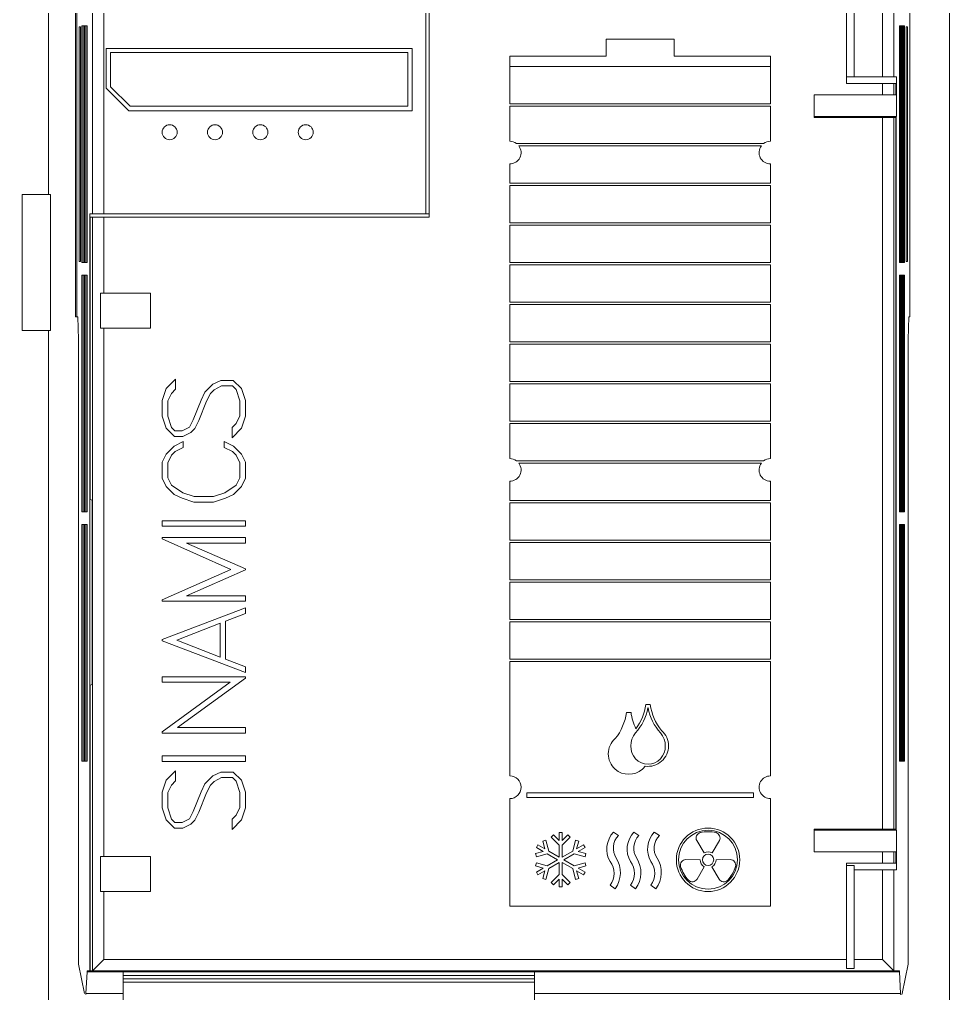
# Model space of a CAD drawing. Header units: millimetres. Extents: x 37984 to 70752, y 14140 to 37584.
# Drawn here: x 39275 to 39357, y 19439 to 19524.9 of the extents above; entities that cross this region are included whole.
import ezdxf

# ---------------------------------------------------------------- set-up
doc = ezdxf.new("R2010")
doc.units = ezdxf.units.MM
doc.set_wipeout_variables(frame=1)
doc.layers.add('000-PI-Oprema', color=30, linetype='Continuous', lineweight=5)
doc.layers.add('000-SI-Oprema', color=30, linetype='Continuous', lineweight=5)

# ---------------------------------------------------------------- blocks, each defined once
blk = doc.blocks.new('6SL3220-3YE3X-1XXX')
blk.add_wipeout([(0, 31.9), (0, 165.4), (35.736, 165.4), (34.643, 166.775), (33.183, 167.599), (31.4, 167.91), (-3.6, 167.91), (-3.6, 169.1), (-3.533, 170.1), (-3.385, 170.1), (-3.385, 171.1), (-3.5, 171.1), (-3.495, 606.708), (2.915, 606.708), (2.915, 618.6), (26.163, 618.6), (26.6, 623.518), (27.58, 624.491), (28.898, 624.9), (163.902, 624.9), (165.22, 624.491), (166.2, 623.518), (166.637, 618.6), (189.885, 618.6), (189.885, 606.708), (196.5, 606.7), (196.5, 474.4), (194.75, 474.4), (194.502, 434.4), (196.5, 434.4), (196.5, 171.1), (196.185, 171.1), (196.185, 170.1), (196.333, 170.1), (196.4, 169.1), (196.4, 167.91), (161.4, 167.91), (159.716, 167.618), (158.174, 166.741), (157.064, 165.4), (193, 165.4), (193, 35.9), (192.757, 34.286), (192.043, 32.941), (191.995, 32.976), (190.899, 31.833), (189.542, 31.155), (188, 30.9), (148.9, 30.9), (148.9, 29.9), (147.745, 29.694), (146.779, 29.021), (146.125, 28.05), (145.9, 26.9), (145.9, 12.9), (146.117, 11.736), (146.779, 10.779), (147.732, 10.139), (148.9, 9.9), (150.068, 9.663), (151.021, 9.021), (151.69, 8.045), (151.9, 6.9), (151.9, 5.1), (151.638, 3.836), (150.918, 2.836), (149.8, 2.2), (146.1, 1.1), (142.4, 0), (141.495, -0.101), (136.4, -0.1), (135.502, 0), (128.1, 2.2), (126.978, 2.833), (126.273, 3.897), (126, 5.1), (126, 6.9), (126.228, 8.047), (126.879, 9.021), (127.882, 9.673), (130.13, 10.127), (131.121, 10.779), (131.766, 11.733), (132, 12.9), (132, 26.9), (131.764, 28.055), (131.121, 29.021), (130.133, 29.678), (129, 29.9), (129, 30.9), (57.3, 30.9), (57.3, 29.9), (56.175, 29.68), (55.179, 29.021), (54.557, 28.04), (54.3, 26.9), (54.3, 12.9), (54.542, 11.719), (55.179, 10.779), (56.191, 10.106), (57.3, 9.9), (58.497, 9.651), (59.421, 9.021), (60.046, 8.054), (60.3, 6.9), (60.3, 5.1), (60.062, 3.822), (59.271, 2.779), (58.2, 2.2), (54.5, 1.1), (50.8, 0), (49.9, -0.1), (44.8, -0.1), (43.9, 0), (40.2, 1.1), (36.5, 2.2), (35.401, 2.826), (34.656, 3.822), (34.4, 5.062), (34.4, 6.9), (34.622, 8.032), (35.279, 9.021), (36.289, 9.678), (37.4, 9.9), (38.545, 10.113), (39.521, 10.779), (40.171, 11.763), (40.4, 12.9), (40.4, 26.9), (40.166, 28.062), (39.521, 29.021), (38.552, 29.693), (37.4, 29.9), (37.4, 30.9), (3, 30.9), (1.42, 31.153)]).dxf.layer = '000-PI-Oprema'
at = {"layer": '000-PI-Oprema', "ltscale": 0.25}
for p, q in [((117, 383.1), (117, 539.871)), ((119.5, 372.3), (119.5, 510.8)), ((193, 372.3), (193, 510.8)), ((119.4, 372.3), (119.4, 508.3)), ((196.5, 171.1), (196.5, 434.4)), ((150.3, 381.4), (150.3, 403.08)), ((150.6, 381.1), (150.6, 403.08)), ((120.9, 381.4), (120.9, 401.534)), ((191.6, 393.5), (191.6, 401.534)), ((121.9, 381.4), (121.9, 400.54)), ((187.4, 392.9), (187.4, 400.54)), ((188.1, 393.5), (188.1, 400.54)), ((190.6, 393.5), (190.6, 400.54)), ((119.961, 398), (120.059, 398)), ((119.961, 377.1), (119.961, 398)), ((120.059, 377.1), (120.059, 398)), ((120.08, 398), (120.178, 398)), ((120.08, 377.1), (120.08, 398)), ((120.178, 377.1), (120.178, 398)), ((120.198, 398), (120.297, 398)), ((120.198, 377.1), (120.198, 398)), ((120.297, 377.1), (120.297, 398)), ((120.317, 398), (120.415, 398)), ((120.317, 377.1), (120.317, 398)), ((120.415, 377.1), (120.415, 398)), ((192.085, 398), (192.183, 398)), ((192.085, 377.1), (192.085, 398)), ((192.183, 377.1), (192.183, 398)), ((192.203, 398), (192.302, 398)), ((192.203, 377.1), (192.203, 398)), ((192.302, 377.1), (192.302, 398)), ((192.322, 398), (192.42, 398)), ((192.322, 377.1), (192.322, 398)), ((192.42, 377.1), (192.42, 398)), ((192.441, 398), (192.539, 398)), ((192.441, 377.1), (192.441, 398)), ((192.539, 377.1), (192.539, 398)), ((119.72, 397.9), (119.819, 397.9)), ((119.72, 377.2), (119.72, 397.9)), ((119.819, 377.2), (119.819, 397.9)), ((192.681, 397.9), (192.78, 397.9)), ((192.681, 377.2), (192.681, 397.9)), ((192.78, 377.2), (192.78, 397.9)), ((166.2, 396.8), (172.2, 396.8)), ((166.2, 395.3), (166.2, 396.8)), ((172.2, 395.3), (172.2, 396.8)), ((122.1, 396), (149.1, 396)), ((122.1, 392.5), (122.1, 396)), ((122.48, 395.63), (148.7, 395.63)), ((122.48, 392.62), (122.48, 395.63)), ((148.7, 390.9), (148.7, 395.63)), ((149.1, 390.5), (149.1, 396)), ((157.7, 395.3), (166.2, 395.3)), ((157.7, 391.1), (157.7, 395.3)), ((172.2, 395.3), (180.7, 395.3)), ((180.7, 391.1), (180.7, 395.3)), ((157.7, 394.4), (180.7, 394.4)), ((187.4, 393.5), (191.831, 393.5)), ((187.4, 392.9), (191.763, 392.9)), ((190.6, 391.9), (190.6, 392.9)), ((191.6, 391.9), (191.6, 392.9)), ((191.763, 391.9), (191.763, 392.9)), ((191.831, 390), (191.831, 393.5)), ((124.1, 390.5), (122.1, 392.5)), ((124.2, 390.9), (122.48, 392.62)), ((157.7, 391.1), (180.7, 391.1)), ((184.55, 391.9), (191.763, 391.9)), ((184.55, 389.9), (184.55, 391.9)), ((124.1, 390.5), (149.1, 390.5)), ((124.2, 390.9), (148.7, 390.9)), ((157.7, 390.9), (180.7, 390.9)), ((157.7, 387.8), (157.7, 390.9)), ((180.7, 387.8), (180.7, 390.9)), ((184.55, 390), (191.831, 390)), ((184.55, 389.9), (191.763, 389.9)), ((190.6, 327.1), (190.6, 389.9)), ((191.6, 327.1), (191.6, 389.9)), ((191.763, 327.1), (191.763, 389.9)), ((191.797, 327), (191.797, 390)), ((158.3, 387.6), (180.1, 387.6)), ((158.5, 387.4), (179.9, 387.4)), ((157.7, 384.1), (157.7, 385.8)), ((180.7, 384.1), (180.7, 385.8)), ((157.7, 384.1), (180.7, 384.1)), ((157.7, 383.9), (180.7, 383.9)), ((157.7, 380.6), (157.7, 383.9)), ((180.7, 380.6), (180.7, 383.9)), ((114.7, 383.1), (117.2, 383.1)), ((114.7, 371.1), (114.7, 383.1)), ((117.2, 371.1), (117.2, 383.1)), ((120.669, 381.4), (150.6, 381.4)), ((120.669, 314.6), (120.669, 381.4)), ((120.68, 381.1), (150.6, 381.1)), ((120.68, 356.189), (120.68, 381.1)), ((120.9, 314.6), (120.9, 381.1)), ((121.9, 374.4), (121.9, 381.1)), ((157.7, 380.6), (180.7, 380.6)), ((157.7, 380.4), (180.7, 380.4)), ((157.7, 377.1), (157.7, 380.4)), ((180.7, 377.1), (180.7, 380.4)), ((119.72, 377.2), (119.819, 377.2)), ((119.961, 377.1), (120.059, 377.1)), ((120.08, 377.1), (120.178, 377.1)), ((120.198, 377.1), (120.297, 377.1)), ((120.317, 377.1), (120.415, 377.1)), ((157.7, 377.1), (180.7, 377.1)), ((157.7, 376.9), (180.7, 376.9)), ((157.7, 373.6), (157.7, 376.9)), ((180.7, 373.6), (180.7, 376.9)), ((192.085, 377.1), (192.183, 377.1)), ((192.203, 377.1), (192.302, 377.1)), ((192.322, 377.1), (192.42, 377.1)), ((192.441, 377.1), (192.539, 377.1)), ((192.681, 377.2), (192.78, 377.2)), ((119.961, 376), (120.059, 376)), ((119.961, 355.1), (119.961, 376)), ((120.059, 355.1), (120.059, 376)), ((120.08, 376), (120.178, 376)), ((120.08, 355.1), (120.08, 376)), ((120.178, 355.1), (120.178, 376)), ((120.198, 376), (120.297, 376)), ((120.198, 355.1), (120.198, 376)), ((120.297, 355.1), (120.297, 376)), ((120.317, 376), (120.415, 376)), ((120.317, 355.1), (120.317, 376)), ((120.415, 355.1), (120.415, 376)), ((192.085, 376), (192.183, 376)), ((192.085, 355.1), (192.085, 376)), ((192.183, 355.1), (192.183, 376)), ((192.203, 376), (192.302, 376)), ((192.203, 355.1), (192.203, 376)), ((192.302, 355.1), (192.302, 376)), ((192.322, 376), (192.42, 376)), ((192.322, 355.1), (192.322, 376)), ((192.42, 355.1), (192.42, 376)), ((192.441, 376), (192.539, 376)), ((192.441, 355.1), (192.441, 376)), ((192.539, 355.1), (192.539, 376)), ((121.6, 374.4), (126, 374.4)), ((121.6, 371.3), (121.6, 374.4)), ((126, 371.3), (126, 374.4)), ((157.7, 373.6), (180.7, 373.6)), ((157.7, 373.4), (180.7, 373.4)), ((157.7, 370.1), (157.7, 373.4)), ((180.7, 370.1), (180.7, 373.4)), ((119.4, 372.3), (119.5, 372.3)), ((119.5, 372.3), (119.585, 372.3)), ((119.653, 370.3), (119.585, 372.3)), ((192.847, 370.3), (192.915, 372.3)), ((192.915, 372.3), (193, 372.3)), ((114.7, 371.1), (117.2, 371.1)), ((117, 209.5), (117, 371.1)), ((121.6, 371.3), (126, 371.3)), ((121.9, 324.7), (121.9, 371.3)), ((119.653, 315.2), (119.653, 370.3)), ((157.7, 370.1), (180.7, 370.1)), ((157.7, 369.9), (180.7, 369.9)), ((157.7, 366.6), (157.7, 369.9)), ((180.7, 366.6), (180.7, 369.9)), ((192.847, 315.2), (192.847, 370.3)), ((127.384, 365.986), (128.214, 366.811)), ((128.214, 365.915), (128.214, 366.811)), ((130.806, 365.651), (131.515, 366.358)), ((131.515, 366.358), (132.227, 366.701)), ((131.618, 365.876), (132.278, 366.211)), ((132.227, 366.701), (133.309, 366.701)), ((132.278, 366.211), (133.254, 366.211)), ((133.56, 365.905), (133.254, 366.211)), ((134.031, 365.986), (133.309, 366.701)), ((157.7, 366.6), (180.7, 366.6)), ((157.7, 366.4), (180.7, 366.4)), ((157.7, 363.1), (157.7, 366.4)), ((180.7, 363.1), (180.7, 366.4)), ((127.035, 364.929), (127.384, 365.986)), ((127.525, 364.895), (127.86, 365.556)), ((127.86, 365.556), (128.214, 365.915)), ((130.467, 364.948), (130.806, 365.651)), ((130.953, 364.876), (131.297, 365.556)), ((131.297, 365.556), (131.618, 365.876)), ((133.895, 364.905), (133.56, 365.905)), ((134.385, 364.929), (134.031, 365.986)), ((127.035, 363.536), (127.035, 364.929)), ((127.525, 363.555), (127.525, 364.895)), ((129.778, 363.23), (130.467, 364.948)), ((130.269, 363.173), (130.953, 364.876)), ((133.895, 363.565), (133.895, 364.905)), ((134.385, 363.536), (134.385, 364.929)), ((127.389, 362.479), (127.035, 363.536)), ((127.86, 362.555), (127.525, 363.555)), ((129.448, 362.575), (129.778, 363.23)), ((129.925, 362.469), (130.269, 363.173)), ((133.206, 362.546), (133.56, 362.909)), ((133.56, 362.909), (133.895, 363.565)), ((134.036, 362.479), (134.385, 363.536)), ((157.7, 363.1), (180.7, 363.1)), ((157.7, 362.9), (180.7, 362.9)), ((157.7, 359.8), (157.7, 362.9)), ((180.7, 359.8), (180.7, 362.9)), ((128.111, 361.751), (127.389, 362.479)), ((128.166, 362.249), (127.86, 362.555)), ((128.166, 362.249), (128.802, 362.249)), ((128.802, 362.249), (129.448, 362.575)), ((128.848, 361.751), (129.56, 362.106)), ((129.56, 362.106), (129.925, 362.469)), ((133.206, 361.646), (133.206, 362.546)), ((133.206, 361.646), (134.036, 362.479)), ((128.085, 360.9), (128.899, 361.302)), ((128.111, 361.751), (128.848, 361.751)), ((128.899, 360.785), (128.899, 361.302)), ((133.335, 360.9), (132.521, 361.302)), ((132.521, 360.785), (132.521, 361.302)), ((127.035, 359.479), (127.384, 360.197)), ((127.384, 360.197), (128.085, 360.9)), ((127.86, 360.096), (128.186, 360.422)), ((128.186, 360.422), (128.899, 360.785)), ((133.234, 360.422), (132.521, 360.785)), ((133.56, 360.096), (133.234, 360.422)), ((134.036, 360.197), (133.335, 360.9)), ((134.385, 359.479), (134.036, 360.197)), ((127.035, 358.067), (127.035, 359.479)), ((127.525, 359.441), (127.86, 360.096)), ((127.525, 358.11), (127.525, 359.441)), ((133.895, 359.441), (133.56, 360.096)), ((133.895, 358.11), (133.895, 359.441)), ((134.385, 358.067), (134.385, 359.479)), ((158.3, 359.6), (180.1, 359.6)), ((158.5, 359.4), (179.9, 359.4)), ((127.388, 357.354), (127.035, 358.067)), ((127.851, 357.45), (127.525, 358.11)), ((133.569, 357.45), (133.895, 358.11)), ((134.032, 357.354), (134.385, 358.067)), ((157.7, 356.1), (157.7, 357.8)), ((180.7, 356.1), (180.7, 357.8)), ((128.092, 356.646), (127.388, 357.354)), ((128.862, 356.785), (127.851, 357.45)), ((129.862, 356.45), (128.862, 356.785)), ((131.558, 356.45), (132.558, 356.785)), ((132.558, 356.785), (133.569, 357.45)), ((133.328, 356.646), (134.032, 357.354)), ((120.876, 339.869), (120.876, 356.131)), ((128.798, 356.308), (128.092, 356.646)), ((129.845, 355.96), (128.798, 356.308)), ((129.845, 355.96), (131.575, 355.96)), ((129.862, 356.45), (131.558, 356.45)), ((131.575, 355.96), (132.622, 356.308)), ((132.622, 356.308), (133.328, 356.646)), ((157.7, 356.1), (180.7, 356.1)), ((157.7, 355.9), (180.7, 355.9)), ((157.7, 352.6), (157.7, 355.9)), ((180.7, 352.6), (180.7, 355.9)), ((119.961, 355.1), (120.059, 355.1)), ((120.08, 355.1), (120.178, 355.1)), ((120.198, 355.1), (120.297, 355.1)), ((120.317, 355.1), (120.415, 355.1)), ((192.085, 355.1), (192.183, 355.1)), ((192.203, 355.1), (192.302, 355.1)), ((192.322, 355.1), (192.42, 355.1)), ((192.441, 355.1), (192.539, 355.1)), ((127.035, 354.317), (134.385, 354.317)), ((127.035, 353.828), (127.035, 354.317)), ((134.385, 353.828), (134.385, 354.317)), ((119.961, 354), (120.059, 354)), ((119.961, 333.1), (119.961, 354)), ((120.059, 333.1), (120.059, 354)), ((120.08, 354), (120.178, 354)), ((120.08, 333.1), (120.08, 354)), ((120.178, 333.1), (120.178, 354)), ((120.198, 354), (120.297, 354)), ((120.198, 333.1), (120.198, 354)), ((120.297, 333.1), (120.297, 354)), ((120.317, 354), (120.415, 354)), ((120.317, 333.1), (120.317, 354)), ((120.415, 333.1), (120.415, 354)), ((127.035, 353.828), (134.385, 353.828)), ((192.085, 354), (192.183, 354)), ((192.085, 333.1), (192.085, 354)), ((192.183, 333.1), (192.183, 354)), ((192.203, 354), (192.302, 354)), ((192.203, 333.1), (192.203, 354)), ((192.302, 333.1), (192.302, 354)), ((192.322, 354), (192.42, 354)), ((192.322, 333.1), (192.322, 354)), ((192.42, 333.1), (192.42, 354)), ((192.441, 354), (192.539, 354)), ((192.441, 333.1), (192.441, 354)), ((192.539, 333.1), (192.539, 354)), ((127.035, 352.842), (134.385, 352.842)), ((127.035, 352.718), (127.035, 352.842)), ((133.093, 350.027), (127.035, 352.718)), ((134.385, 352.353), (134.385, 352.842)), ((157.7, 352.6), (180.7, 352.6)), ((157.7, 352.4), (180.7, 352.4)), ((157.7, 349.1), (157.7, 352.4)), ((180.7, 349.1), (180.7, 352.4)), ((134.385, 350.076), (129.193, 352.353)), ((129.193, 352.353), (134.385, 352.353)), ((127.035, 347.332), (133.093, 350.027)), ((129.193, 347.698), (134.385, 349.974)), ((134.385, 349.974), (134.385, 350.076)), ((157.7, 349.1), (180.7, 349.1)), ((157.7, 348.9), (180.7, 348.9)), ((157.7, 345.6), (157.7, 348.9)), ((180.7, 345.6), (180.7, 348.9)), ((127.035, 347.208), (127.035, 347.332)), ((129.193, 347.698), (134.385, 347.698)), ((134.385, 347.208), (134.385, 347.698)), ((127.035, 347.208), (134.385, 347.208)), ((127.035, 343.832), (134.385, 346.641)), ((134.385, 346.134), (134.385, 346.641)), ((132.635, 345.454), (134.385, 346.134)), ((157.7, 345.6), (180.7, 345.6)), ((128.322, 343.78), (132.145, 345.268)), ((132.145, 342.291), (132.145, 345.268)), ((132.635, 342.105), (132.635, 345.454)), ((157.7, 345.4), (180.7, 345.4)), ((157.7, 342.1), (157.7, 345.4)), ((180.7, 342.1), (180.7, 345.4)), ((127.035, 343.727), (127.035, 343.832)), ((134.385, 340.918), (127.035, 343.727)), ((132.145, 342.291), (128.322, 343.78)), ((134.385, 341.43), (132.635, 342.105)), ((157.7, 342.1), (180.7, 342.1)), ((134.385, 340.918), (134.385, 341.43)), ((157.7, 341.9), (180.7, 341.9)), ((157.7, 331.8), (157.7, 341.9)), ((180.7, 331.8), (180.7, 341.9)), ((127.035, 340.549), (134.385, 340.549)), ((127.035, 340.059), (127.035, 340.549)), ((128.379, 336.078), (134.385, 340.429)), ((134.385, 340.429), (134.385, 340.549)), ((120.68, 314.6), (120.68, 339.811)), ((127.035, 340.059), (133.041, 340.059)), ((127.035, 335.702), (133.041, 340.059)), ((169.7, 338.1), (170.1, 338.1)), ((169.89, 337.8), (169.91, 337.8)), ((168, 337.4), (168.4, 337.4)), ((128.379, 336.078), (134.385, 336.078)), ((134.385, 335.587), (134.385, 336.078)), ((127.035, 335.587), (127.035, 335.702)), ((127.035, 335.587), (134.385, 335.587)), ((127.035, 333.578), (134.385, 333.578)), ((127.035, 333.087), (127.035, 333.578)), ((134.385, 333.087), (134.385, 333.578)), ((119.961, 333.1), (120.059, 333.1)), ((120.08, 333.1), (120.178, 333.1)), ((120.198, 333.1), (120.297, 333.1)), ((120.317, 333.1), (120.415, 333.1)), ((127.035, 333.087), (134.385, 333.087)), ((192.085, 333.1), (192.183, 333.1)), ((192.203, 333.1), (192.302, 333.1)), ((192.322, 333.1), (192.42, 333.1)), ((192.441, 333.1), (192.539, 333.1)), ((127.384, 331.426), (128.214, 332.251)), ((128.214, 331.355), (128.214, 332.251)), ((130.806, 331.091), (131.515, 331.798)), ((131.515, 331.798), (132.227, 332.141)), ((132.227, 332.141), (133.309, 332.141)), ((134.031, 331.426), (133.309, 332.141)), ((127.035, 330.369), (127.384, 331.426)), ((127.525, 330.335), (127.86, 330.996)), ((127.86, 330.996), (128.214, 331.355)), ((130.467, 330.388), (130.806, 331.091)), ((130.953, 330.316), (131.297, 330.996)), ((131.297, 330.996), (131.618, 331.316)), ((131.618, 331.316), (132.278, 331.651)), ((132.278, 331.651), (133.254, 331.651)), ((133.56, 331.345), (133.254, 331.651)), ((133.895, 330.345), (133.56, 331.345)), ((134.385, 330.369), (134.031, 331.426)), ((127.035, 328.976), (127.035, 330.369)), ((127.525, 328.995), (127.525, 330.335)), ((129.778, 328.67), (130.467, 330.388)), ((130.269, 328.613), (130.953, 330.316)), ((133.895, 329.005), (133.895, 330.345)), ((134.385, 328.976), (134.385, 330.369)), ((159.2, 330.3), (179.2, 330.3)), ((159.2, 329.9), (159.2, 330.3)), ((179.2, 329.9), (179.2, 330.3)), ((157.7, 320.3), (157.7, 329.8)), ((159.2, 329.9), (179.2, 329.9)), ((180.7, 320.3), (180.7, 329.8)), ((127.389, 327.919), (127.035, 328.976)), ((127.86, 327.995), (127.525, 328.995)), ((129.448, 328.015), (129.778, 328.67)), ((129.925, 327.909), (130.269, 328.613)), ((133.206, 327.986), (133.56, 328.349)), ((133.56, 328.349), (133.895, 329.005)), ((134.036, 327.919), (134.385, 328.976)), ((128.111, 327.191), (127.389, 327.919)), ((128.166, 327.689), (127.86, 327.995)), ((128.166, 327.689), (128.802, 327.689)), ((128.802, 327.689), (129.448, 328.015)), ((128.848, 327.191), (129.56, 327.546)), ((129.56, 327.546), (129.925, 327.909)), ((133.206, 327.086), (133.206, 327.986)), ((133.206, 327.086), (134.036, 327.919)), ((128.111, 327.191), (128.848, 327.191)), ((162.06, 326.8), (162.34, 326.8)), ((162.06, 326.1), (162.06, 326.8)), ((162.34, 326.1), (162.34, 326.8)), ((167.3, 326.55), (166.85, 326.85)), ((169.1, 326.55), (168.65, 326.85)), ((170.9, 326.55), (170.45, 326.85)), ((184.55, 327.1), (191.763, 327.1)), ((184.55, 325.1), (184.55, 327.1)), ((184.55, 327), (191.831, 327)), ((191.831, 323.5), (191.831, 327)), ((160.615, 326.054), (160.888, 326.127)), ((160.798, 325.371), (160.615, 326.054)), ((161.144, 325.171), (160.888, 326.127)), ((161.36, 326.4), (161.56, 326.6)), ((162.06, 325.7), (161.36, 326.4)), ((162.06, 326.1), (161.56, 326.6)), ((162.34, 326.1), (162.84, 326.6)), ((162.34, 325.7), (163.04, 326.4)), ((163.04, 326.4), (162.84, 326.6)), ((163.256, 325.171), (163.512, 326.127)), ((163.785, 326.054), (163.512, 326.127)), ((163.602, 325.371), (163.785, 326.054)), ((174.845, 325.003), (174.2, 326.1)), ((175.555, 325.003), (176.2, 326.1)), ((159.975, 324.946), (160.658, 325.129)), ((160.048, 324.673), (159.975, 324.946)), ((160.048, 324.673), (161.004, 324.929)), ((160.052, 325.479), (160.192, 325.721)), ((160.658, 325.129), (160.052, 325.479)), ((160.798, 325.371), (160.192, 325.721)), ((161.92, 324.4), (161.004, 324.929)), ((162.06, 324.642), (161.144, 325.171)), ((162.06, 324.642), (162.06, 325.7)), ((162.34, 324.642), (162.34, 325.7)), ((162.34, 324.642), (163.256, 325.171)), ((162.48, 324.4), (163.396, 324.929)), ((164.352, 324.673), (163.396, 324.929)), ((163.602, 325.371), (164.208, 325.721)), ((163.742, 325.129), (164.348, 325.479)), ((164.425, 324.946), (163.742, 325.129)), ((164.348, 325.479), (164.208, 325.721)), ((164.352, 324.673), (164.425, 324.946)), ((184.55, 325.1), (191.763, 325.1)), ((190.6, 324.1), (190.6, 325.1)), ((191.6, 324.1), (191.6, 325.1)), ((191.763, 324.1), (191.763, 325.1)), ((121.6, 324.7), (126, 324.7)), ((121.6, 321.6), (121.6, 324.7)), ((126, 321.6), (126, 324.7)), ((159.975, 323.854), (160.048, 324.127)), ((161.004, 323.871), (160.048, 324.127)), ((161.004, 323.871), (161.92, 324.4)), ((161.144, 323.629), (162.06, 324.158)), ((162.06, 323.1), (162.06, 324.158)), ((163.256, 323.629), (162.34, 324.158)), ((162.34, 323.1), (162.34, 324.158)), ((163.396, 323.871), (162.48, 324.4)), ((163.396, 323.871), (164.352, 324.127)), ((164.425, 323.854), (164.352, 324.127)), ((174.5, 324.406), (173.228, 324.416)), ((175.9, 324.406), (177.172, 324.416)), ((187.4, 324.1), (191.763, 324.1)), ((187.4, 314.8), (187.4, 324.1)), ((160.658, 323.671), (159.975, 323.854)), ((160.052, 323.321), (160.658, 323.671)), ((160.192, 323.079), (160.052, 323.321)), ((160.192, 323.079), (160.798, 323.429)), ((160.615, 322.746), (160.798, 323.429)), ((160.888, 322.673), (161.144, 323.629)), ((163.512, 322.673), (163.256, 323.629)), ((163.785, 322.746), (163.602, 323.429)), ((164.208, 323.079), (163.602, 323.429)), ((163.742, 323.671), (164.425, 323.854)), ((164.348, 323.321), (163.742, 323.671)), ((164.208, 323.079), (164.348, 323.321)), ((174.228, 322.684), (174.855, 323.791)), ((176.172, 322.684), (175.545, 323.791)), ((187.4, 323.9), (188.1, 323.9)), ((188.1, 314.8), (188.1, 323.9)), ((188.1, 323.5), (191.831, 323.5)), ((190.6, 315.6), (190.6, 323.5)), ((191.6, 314.6), (191.6, 323.5)), ((160.888, 322.673), (160.615, 322.746)), ((161.36, 322.4), (162.06, 323.1)), ((161.56, 322.2), (161.36, 322.4)), ((161.56, 322.2), (162.06, 322.7)), ((162.06, 322), (162.06, 322.7)), ((163.04, 322.4), (162.34, 323.1)), ((162.84, 322.2), (162.34, 322.7)), ((162.34, 322), (162.34, 322.7)), ((162.84, 322.2), (163.04, 322.4)), ((163.512, 322.673), (163.785, 322.746)), ((121.6, 321.6), (126, 321.6)), ((121.9, 315.6), (121.9, 321.6)), ((162.06, 322), (162.34, 322)), ((167, 321.85), (166.55, 322.15)), ((168.8, 321.85), (168.35, 322.15)), ((170.6, 321.85), (170.15, 322.15)), ((157.7, 320.3), (180.7, 320.3)), ((120.9, 314.6), (121.9, 315.6)), ((121.9, 315.6), (187.4, 315.6)), ((188.1, 315.6), (190.6, 315.6)), ((191.6, 314.6), (190.6, 315.6)), ((120.192, 312.6), (119.653, 315.2)), ((120.429, 314.6), (192.071, 314.6)), ((187.4, 314.8), (188.1, 314.8)), ((192.308, 312.6), (192.847, 315.2)), ((120.314, 312.6), (120.422, 314.5)), ((120.422, 314.5), (192.078, 314.5)), ((123.6, 301.4), (123.6, 314.5)), ((123.6, 314.2), (159.9, 314.2)), ((123.6, 313.9), (159.9, 313.9)), ((159.9, 301.4), (159.9, 314.5)), ((192.186, 312.6), (192.078, 314.5)), ((123.6, 313.6), (159.9, 313.6)), ((120.314, 312.6), (123.6, 312.6)), ((159.9, 312.6), (192.186, 312.6)), ((192.305, 312.5), (192.308, 312.6))]:
    blk.add_line(p, q, dxfattribs=at)
for points in [[(120.429, 314.6), (120.425, 314.561), (120.422, 314.5)], [(192.078, 314.5), (192.075, 314.561), (192.071, 314.6)], [(120.307, 312.5), (120.31, 312.539), (120.314, 312.6)], [(192.186, 312.6), (192.19, 312.539), (192.193, 312.5)]]:
    blk.add_lwpolyline(points, dxfattribs=at)
for centre, radius in [((127.7, 388.6), 0.663), ((131.7, 388.6), 0.663), ((135.7, 388.6), 0.663), ((139.7, 388.6), 0.663), ((175.2, 324.4), 2.8), ((175.2, 324.4), 2.6), ((175.2, 324.4), 0.5)]:
    blk.add_circle(centre, radius, dxfattribs=at)
for centre, radius, start, end in [((157.7, 386.8), 1, 53.13014, 89.99996), ((180.7, 386.8), 1, 89.99996, 126.86988), ((157.7, 386.8), 1, 270.00004, 36.87004), ((180.7, 386.8), 1, 143.12998, 270.00004), ((157.7, 358.8), 1, 53.13014, 89.99996), ((157.7, 358.8), 1, 270.00004, 36.86934), ((180.7, 358.8), 1, 143.13067, 270.00004), ((180.7, 358.8), 1, 89.99996, 126.86988), ((118.4, 348), 8.5, 73.06264, 74.44305), ((118.4, 348), 8.5, 285.55692, 286.9374), ((165.468, 338.636), 4.5, 317.57439, 349.29566), ((165.237, 338.673), 4.5, 323.07339, 352.68199), ((174.332, 338.636), 4.5, 190.70433, 222.42562), ((174.563, 338.673), 4.5, 187.31801, 219.67901), ((163.537, 337.973), 4.5, 320.32088, 352.68184), ((172.863, 337.973), 4.5, 187.31816, 206.43846), ((170.175, 334.45), 1.8, 140.29096, 219.70874), ((169.625, 334.45), 1.8, 320.29129, 39.70901), ((169.909, 334.45), 1.8, 311.40963, 48.59063), ((168.191, 333.75), 1.8, 131.40962, 228.59064), ((169.9, 334.452), 1.6, 226.07203, 313.928), ((168.209, 333.75), 1.8, 311.40936, 322.73979), ((169.9, 334.442), 1.8, 261.76014, 311.81032), ((157.7, 330.8), 1, 270.00004, 89.99996), ((168.2, 333.742), 1.8, 228.18994, 311.81005), ((180.7, 330.8), 1, 89.99996, 270.00004), ((168.481, 325.344), 2.22, 137.29862, 209.53765), ((170.281, 325.344), 2.22, 137.2986, 209.53766), ((172.081, 325.344), 2.22, 137.29858, 209.53765), ((174.648, 326.322), 0.5, 107.19755, 206.4049), ((175.2, 323.371), 3.5, 78.46309, 101.53692), ((175.752, 326.322), 0.5, 333.59518, 72.80249), ((168.439, 325.426), 1.6, 135.37776, 213.20036), ((170.239, 325.426), 1.6, 135.37773, 213.20038), ((172.039, 325.426), 1.6, 135.37775, 213.20041), ((175.2, 324.4), 0.7, 59.5343, 120.46573), ((165.15, 323.2), 1.75, 323.12977, 36.86975), ((165.068, 323.273), 2.4, 323.62331, 32.13477), ((166.95, 323.2), 1.75, 323.12979, 36.86973), ((166.868, 323.273), 2.4, 323.6233, 32.13475), ((168.75, 323.2), 1.75, 323.12978, 36.86975), ((168.668, 323.273), 2.4, 323.62331, 32.13474), ((173.259, 323.917), 0.5, 93.59507, 192.80323), ((175.2, 324.4), 0.7, 179.53389, 240.4659), ((175.2, 324.4), 0.7, 299.53407, 359.999), ((175.2, 324.4), 0.7, 359.999, 0.46611), ((177.141, 323.917), 0.5, 347.19681, 86.40497), ((176.091, 324.915), 3.5, 198.46321, 221.53705), ((174.309, 324.915), 3.5, 318.46295, 341.5368), ((173.811, 322.961), 0.5, 227.19853, 326.40577), ((176.589, 322.961), 0.5, 213.59421, 312.80144)]:
    blk.add_arc(centre, radius, start, end, dxfattribs=at)
blk = doc.blocks.new('SINAMICS_FSD_1mm')
at = {"layer": '000-SI-Oprema'}
blk.add_blockref('6SL3220-3YE3X-1XXX', (69205.2, 54000.1), dxfattribs=at)

msp = doc.modelspace()

# ---------------------------------------------------------------- block references
at = {"layer": '000-SI-Oprema'}
msp.add_blockref('SINAMICS_FSD_1mm', (-30044.678, -34873.746), dxfattribs=at)

doc.saveas('drawing.dxf')
